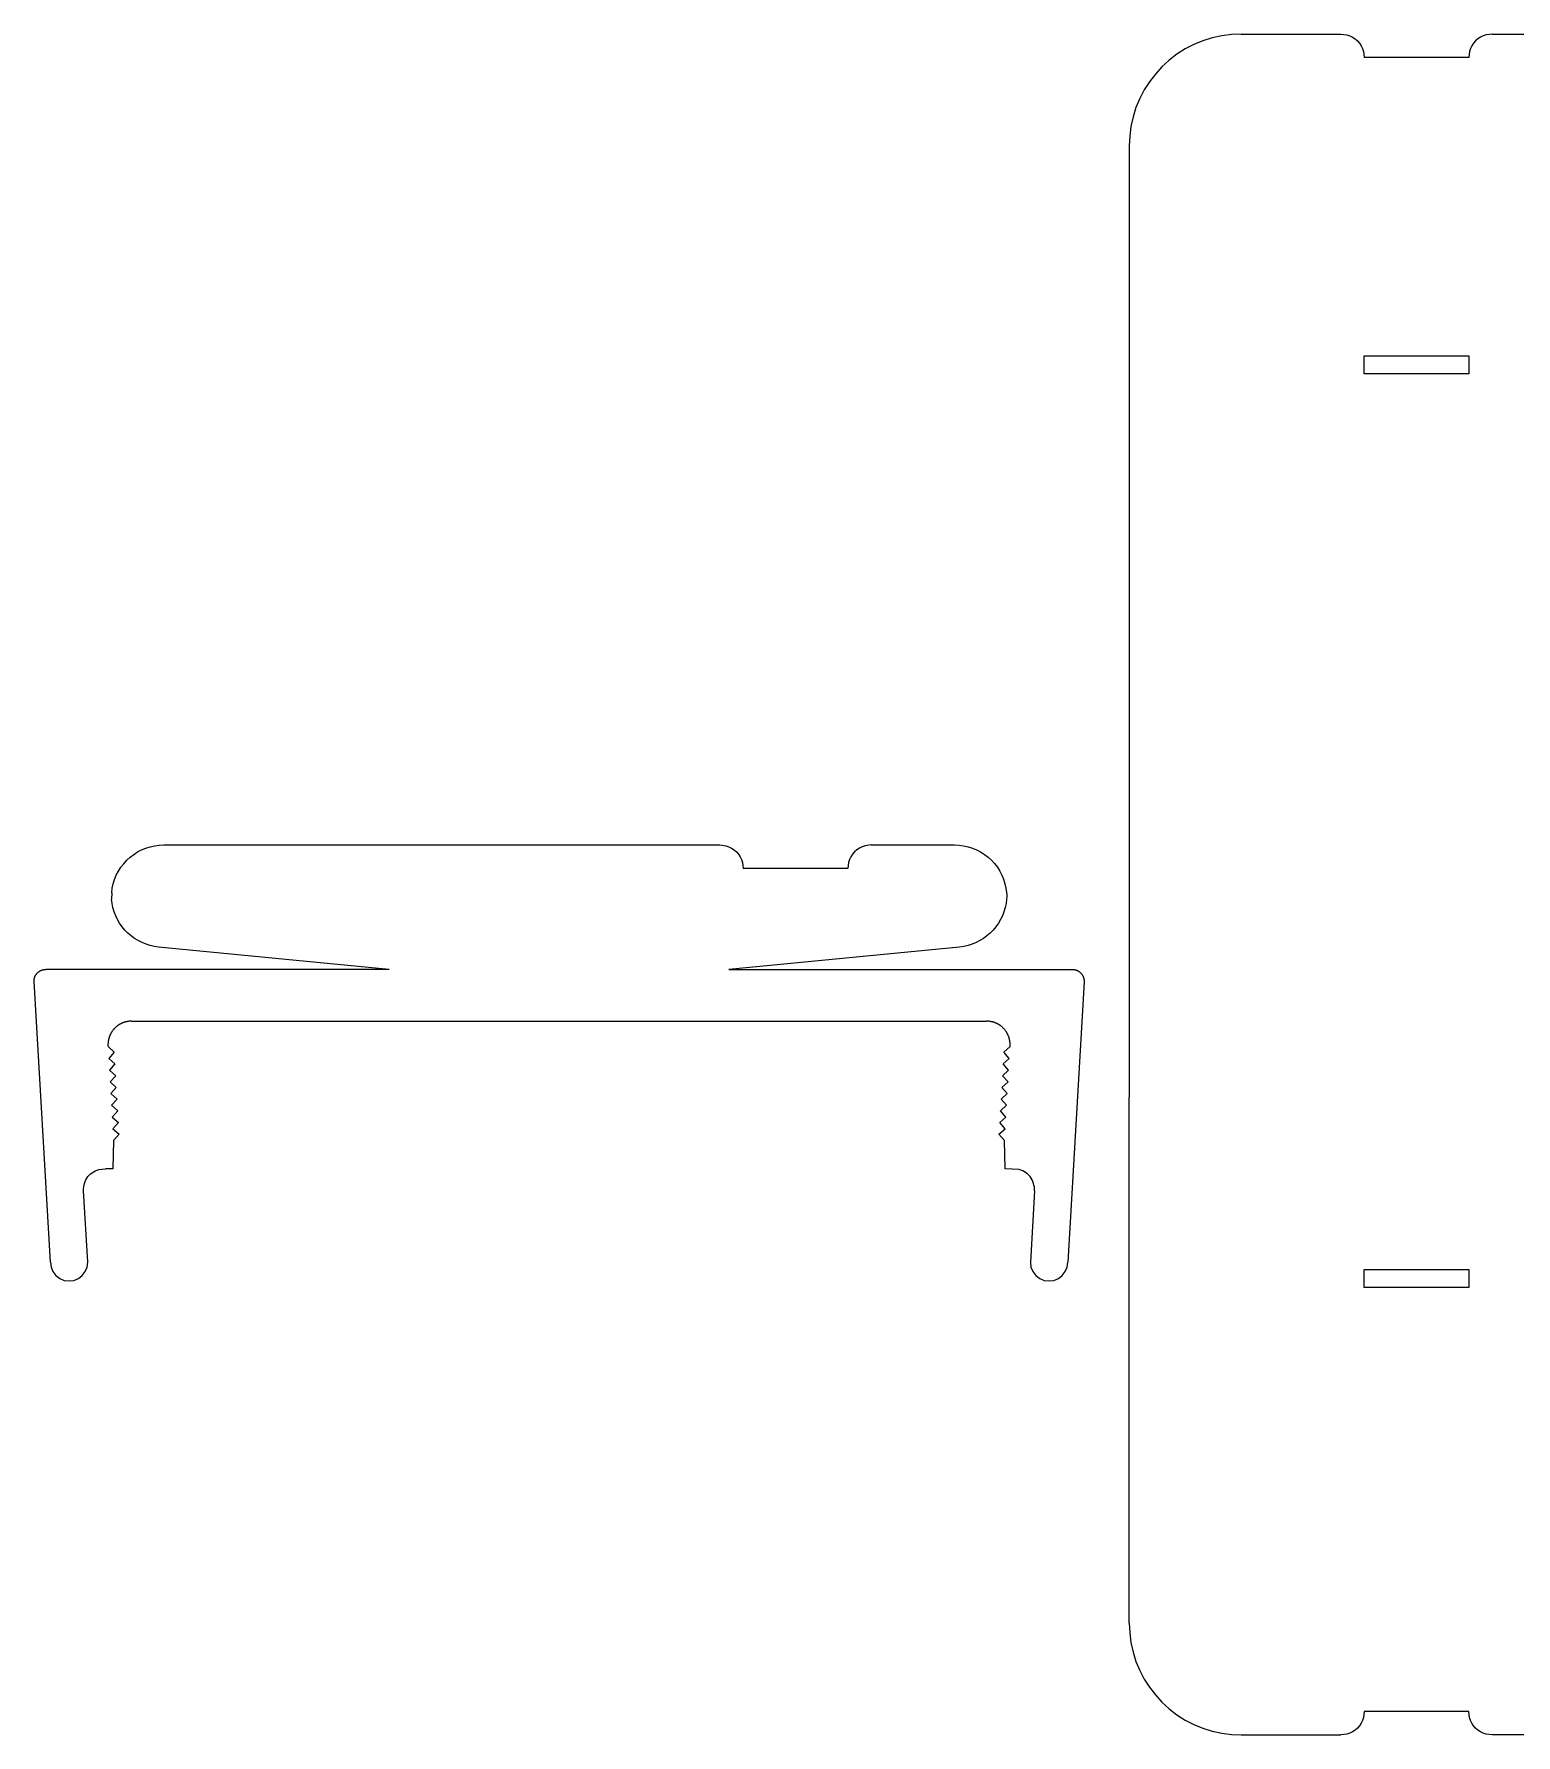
# Model space of a CAD drawing. Extents: x -175 to 175, y -84 to 84.
# Drawn here: x -174.6 to -28.6, y -83.8 to 83.8 of the extents above; entities that cross this region are included whole.
import ezdxf

# ---------------------------------------------------------------- set-up
doc = ezdxf.new("R2010")
doc.units = 0
doc.layers.get('0').update_dxf_attribs({"linetype": 'CONTINUOUS'})

msp = doc.modelspace()

# ---------------------------------------------------------------- linework, layer by layer
for p, q in [((-61.18, 82.34), (-61.99, 81.82)), ((-60.33, 82.78), (-61.18, 82.34)), ((-59.44, 83.15), (-60.33, 82.78)), ((-58.52, 83.44), (-59.44, 83.15)), ((-57.58, 83.65), (-58.52, 83.44)), ((-56.63, 83.77), (-57.58, 83.65)), ((-55.67, 83.81), (-56.63, 83.77)), ((-55.67, 83.81), (-45.85, 83.81)), ((-45.85, 83.81), (-45.26, 83.73)), ((-45.26, 83.73), (-44.97, 83.64)), ((-44.97, 83.64), (-44.7, 83.5)), ((-44.7, 83.5), (-44.45, 83.33)), ((-44.45, 83.33), (-44.22, 83.14)), ((-44.22, 83.14), (-44.02, 82.91)), ((-44.02, 82.91), (-43.85, 82.66)), ((-43.85, 82.66), (-43.72, 82.38)), ((-43.72, 82.38), (-43.62, 82.1)), ((-33.07, 82.38), (-33.17, 82.1)), ((-32.94, 82.66), (-33.07, 82.38)), ((-32.77, 82.91), (-32.94, 82.66)), ((-32.57, 83.14), (-32.77, 82.91)), ((-32.34, 83.33), (-32.57, 83.14)), ((-32.09, 83.5), (-32.34, 83.33)), ((-31.82, 83.64), (-32.09, 83.5)), ((-31.53, 83.73), (-31.82, 83.64)), ((-30.93, 83.81), (-31.53, 83.73)), ((-30.93, 83.81), (32.06, 83.81)), ((-63.47, 80.58), (-64.12, 79.87)), ((-62.76, 81.23), (-63.47, 80.58)), ((-61.99, 81.82), (-62.76, 81.23)), ((-43.62, 82.1), (-43.54, 81.5)), ((-33.25, 81.5), (-43.54, 81.5)), ((-33.17, 82.1), (-33.25, 81.5)), ((-64.7, 79.11), (-65.22, 78.3)), ((-64.12, 79.87), (-64.7, 79.11)), ((-65.66, 77.45), (-66.03, 76.56)), ((-65.22, 78.3), (-65.66, 77.45)), ((-66.32, 75.64), (-66.53, 74.7)), ((-66.03, 76.56), (-66.32, 75.64)), ((-66.53, 74.7), (-66.65, 73.75)), ((-66.65, 73.75), (-66.7, 72.79)), ((-66.7, 72.79), (-66.7, -20.96)), ((-43.54, 52.09), (-33.25, 52.09)), ((-43.54, 50.33), (-43.54, 52.09)), ((-33.25, 52.09), (-33.25, 50.33)), ((-33.25, 50.33), (-43.54, 50.33)), ((-164.4, 3.21), (-164.01, 3.41)), ((-164.01, 3.41), (-163.59, 3.59)), ((-163.59, 3.59), (-163.16, 3.72)), ((-163.16, 3.72), (-162.72, 3.82)), ((-162.72, 3.82), (-162.28, 3.88)), ((-162.28, 3.88), (-161.83, 3.9)), ((-161.83, 3.9), (-107.04, 3.9)), ((-107.04, 3.9), (-106.44, 3.82)), ((-106.44, 3.82), (-106.15, 3.72)), ((-106.15, 3.72), (-105.88, 3.59)), ((-105.88, 3.59), (-105.63, 3.42)), ((-105.63, 3.42), (-105.4, 3.22)), ((-93.52, 3.42), (-93.75, 3.22)), ((-93.27, 3.59), (-93.52, 3.42)), ((-93, 3.72), (-93.27, 3.59)), ((-92.71, 3.82), (-93, 3.72)), ((-92.11, 3.9), (-92.71, 3.82)), ((-92.11, 3.9), (-83.91, 3.9)), ((-83.91, 3.9), (-83.46, 3.88)), ((-83.46, 3.88), (-83.02, 3.82)), ((-83.02, 3.82), (-82.58, 3.72)), ((-82.58, 3.72), (-82.15, 3.59)), ((-82.15, 3.59), (-81.74, 3.42)), ((-81.74, 3.42), (-81.34, 3.21)), ((-166.29, 1.32), (-166.05, 1.7)), ((-166.05, 1.7), (-165.77, 2.05)), ((-165.77, 2.05), (-165.47, 2.39)), ((-165.47, 2.39), (-165.14, 2.69)), ((-165.14, 2.69), (-164.78, 2.96)), ((-164.78, 2.96), (-164.4, 3.21)), ((-105.4, 3.22), (-105.2, 2.99)), ((-105.2, 2.99), (-105.03, 2.74)), ((-105.03, 2.74), (-104.9, 2.47)), ((-104.9, 2.47), (-104.8, 2.18)), ((-104.8, 2.18), (-104.72, 1.58)), ((-94.35, 2.18), (-94.43, 1.58)), ((-94.25, 2.47), (-94.35, 2.18)), ((-94.12, 2.74), (-94.25, 2.47)), ((-93.95, 2.99), (-94.12, 2.74)), ((-93.75, 3.22), (-93.95, 2.99)), ((-81.34, 3.21), (-80.96, 2.97)), ((-80.96, 2.97), (-80.6, 2.69)), ((-80.6, 2.69), (-80.27, 2.39)), ((-80.27, 2.39), (-79.97, 2.06)), ((-79.97, 2.06), (-79.69, 1.7)), ((-79.69, 1.7), (-79.45, 1.33)), ((-166.9, -0.37), (-166.8, 0.07)), ((-166.8, 0.07), (-166.67, 0.5)), ((-166.67, 0.5), (-166.5, 0.92)), ((-166.5, 0.92), (-166.29, 1.32)), ((-94.43, 1.58), (-104.72, 1.58)), ((-79.45, 1.33), (-79.25, 0.93)), ((-79.25, 0.93), (-79.07, 0.51)), ((-79.07, 0.51), (-78.94, 0.08)), ((-78.94, 0.08), (-78.84, -0.35)), ((-166.95, -0.81), (-166.97, -1.45)), ((-166.92, -1.87), (-166.97, -1.45)), ((-166.95, -0.81), (-166.9, -0.37)), ((-78.84, -0.35), (-78.78, -0.8)), ((-78.78, -1.45), (-78.83, -1.87)), ((-78.78, -0.8), (-78.76, -1.03)), ((-78.76, -1.25), (-78.78, -1.45)), ((-78.76, -1.03), (-78.76, -1.25)), ((-166.83, -2.28), (-166.92, -1.87)), ((-166.72, -2.69), (-166.83, -2.28)), ((-166.56, -3.08), (-166.72, -2.69)), ((-166.38, -3.46), (-166.56, -3.08)), ((-79.19, -3.08), (-79.37, -3.46)), ((-79.04, -2.69), (-79.19, -3.08)), ((-78.92, -2.28), (-79.04, -2.69)), ((-78.83, -1.87), (-78.92, -2.28)), ((-166.17, -3.82), (-166.38, -3.46)), ((-165.92, -4.17), (-166.17, -3.82)), ((-165.65, -4.49), (-165.92, -4.17)), ((-165.36, -4.79), (-165.65, -4.49)), ((-165.04, -5.07), (-165.36, -4.79)), ((-80.39, -4.79), (-80.71, -5.07)), ((-80.1, -4.49), (-80.39, -4.79)), ((-79.83, -4.17), (-80.1, -4.49)), ((-79.59, -3.82), (-79.83, -4.17)), ((-79.37, -3.46), (-79.59, -3.82)), ((-164.7, -5.31), (-165.04, -5.07)), ((-164.34, -5.53), (-164.7, -5.31)), ((-163.96, -5.72), (-164.34, -5.53)), ((-163.57, -5.88), (-163.96, -5.72)), ((-163.17, -6.01), (-163.57, -5.88)), ((-162.76, -6.1), (-163.17, -6.01)), ((-162.34, -6.16), (-162.76, -6.1)), ((-139.61, -8.37), (-162.34, -6.16)), ((-83.41, -6.16), (-106.14, -8.37)), ((-82.99, -6.1), (-83.41, -6.16)), ((-82.58, -6.01), (-82.99, -6.1)), ((-82.18, -5.88), (-82.58, -6.01)), ((-81.79, -5.72), (-82.18, -5.88)), ((-81.41, -5.53), (-81.79, -5.72)), ((-81.05, -5.31), (-81.41, -5.53)), ((-80.71, -5.07), (-81.05, -5.31)), ((-173.62, -8.38), (-173.58, -8.38)), ((-173.58, -8.38), (-173.54, -8.37)), ((-173.54, -8.37), (-173.49, -8.37)), ((-173.49, -8.37), (-173.45, -8.37)), ((-139.61, -8.37), (-173.45, -8.37)), ((-106.14, -8.37), (-72.3, -8.37)), ((-72.3, -8.37), (-72.26, -8.37)), ((-72.26, -8.37), (-72.22, -8.37)), ((-72.22, -8.37), (-72.17, -8.38)), ((-72.17, -8.38), (-72.13, -8.38)), ((-174.61, -9.46), (-174.6, -9.42)), ((-174.61, -9.51), (-174.61, -9.46)), ((-174.61, -9.55), (-174.61, -9.51)), ((-172.99, -37.23), (-174.61, -9.55)), ((-174.6, -9.36), (-174.59, -9.33)), ((-174.6, -9.39), (-174.6, -9.36)), ((-174.6, -9.42), (-174.6, -9.39)), ((-174.59, -9.3), (-174.58, -9.27)), ((-174.59, -9.33), (-174.59, -9.3)), ((-174.58, -9.27), (-174.57, -9.24)), ((-174.57, -9.22), (-174.56, -9.19)), ((-174.57, -9.24), (-174.57, -9.22)), ((-174.56, -9.19), (-174.55, -9.16)), ((-174.55, -9.16), (-174.54, -9.13)), ((-174.54, -9.13), (-174.53, -9.1)), ((-174.53, -9.1), (-174.52, -9.07)), ((-174.52, -9.07), (-174.5, -9.05)), ((-174.5, -9.05), (-174.49, -9.02)), ((-174.49, -9.02), (-174.48, -8.99)), ((-174.48, -8.99), (-174.46, -8.97)), ((-174.46, -8.97), (-174.45, -8.94)), ((-174.45, -8.94), (-174.43, -8.92)), ((-174.43, -8.92), (-174.42, -8.89)), ((-174.42, -8.89), (-174.4, -8.87)), ((-174.4, -8.87), (-174.38, -8.83)), ((-174.38, -8.83), (-174.35, -8.8)), ((-174.35, -8.8), (-174.32, -8.76)), ((-174.32, -8.76), (-174.29, -8.73)), ((-174.29, -8.73), (-174.26, -8.7)), ((-174.26, -8.7), (-174.23, -8.67)), ((-174.23, -8.67), (-174.2, -8.64)), ((-174.2, -8.64), (-174.16, -8.61)), ((-174.16, -8.61), (-174.14, -8.6)), ((-174.14, -8.6), (-174.12, -8.58)), ((-174.12, -8.58), (-174.09, -8.56)), ((-174.09, -8.56), (-174.07, -8.55)), ((-174.07, -8.55), (-174.04, -8.53)), ((-174.04, -8.53), (-174.02, -8.52)), ((-174.02, -8.52), (-173.99, -8.5)), ((-173.99, -8.5), (-173.96, -8.49)), ((-173.96, -8.49), (-173.94, -8.48)), ((-173.94, -8.48), (-173.91, -8.46)), ((-173.91, -8.46), (-173.88, -8.45)), ((-173.88, -8.45), (-173.85, -8.44)), ((-173.85, -8.44), (-173.83, -8.43)), ((-173.83, -8.43), (-173.8, -8.42)), ((-173.8, -8.42), (-173.77, -8.41)), ((-173.77, -8.41), (-173.74, -8.41)), ((-173.74, -8.41), (-173.71, -8.4)), ((-173.71, -8.4), (-173.68, -8.39)), ((-173.68, -8.39), (-173.65, -8.39)), ((-173.65, -8.39), (-173.62, -8.38)), ((-71.15, -9.59), (-72.76, -37.23)), ((-72.13, -8.38), (-72.1, -8.39)), ((-72.1, -8.39), (-72.07, -8.39)), ((-72.07, -8.39), (-72.04, -8.4)), ((-72.04, -8.4), (-72.01, -8.41)), ((-72.01, -8.41), (-71.98, -8.41)), ((-71.98, -8.41), (-71.96, -8.42)), ((-71.96, -8.42), (-71.93, -8.43)), ((-71.93, -8.43), (-71.9, -8.44)), ((-71.9, -8.44), (-71.87, -8.45)), ((-71.87, -8.45), (-71.84, -8.46)), ((-71.84, -8.46), (-71.82, -8.48)), ((-71.82, -8.48), (-71.79, -8.49)), ((-71.79, -8.49), (-71.76, -8.5)), ((-71.76, -8.5), (-71.74, -8.52)), ((-71.74, -8.52), (-71.71, -8.53)), ((-71.71, -8.53), (-71.69, -8.55)), ((-71.69, -8.55), (-71.66, -8.56)), ((-71.66, -8.56), (-71.64, -8.58)), ((-71.64, -8.58), (-71.61, -8.6)), ((-71.61, -8.6), (-71.59, -8.61)), ((-71.59, -8.61), (-71.55, -8.64)), ((-71.55, -8.64), (-71.52, -8.67)), ((-71.52, -8.67), (-71.49, -8.7)), ((-71.49, -8.7), (-71.46, -8.73)), ((-71.46, -8.73), (-71.43, -8.76)), ((-71.43, -8.76), (-71.4, -8.8)), ((-71.4, -8.8), (-71.38, -8.83)), ((-71.38, -8.83), (-71.35, -8.87)), ((-71.35, -8.87), (-71.33, -8.89)), ((-71.33, -8.89), (-71.32, -8.92)), ((-71.32, -8.92), (-71.3, -8.94)), ((-71.3, -8.94), (-71.29, -8.97)), ((-71.29, -8.97), (-71.27, -8.99)), ((-71.27, -8.99), (-71.26, -9.02)), ((-71.26, -9.02), (-71.25, -9.05)), ((-71.25, -9.05), (-71.24, -9.07)), ((-71.24, -9.07), (-71.23, -9.1)), ((-71.23, -9.1), (-71.21, -9.13)), ((-71.21, -9.13), (-71.2, -9.16)), ((-71.2, -9.16), (-71.2, -9.19)), ((-71.2, -9.19), (-71.19, -9.22)), ((-71.19, -9.22), (-71.18, -9.24)), ((-71.18, -9.24), (-71.17, -9.27)), ((-71.17, -9.27), (-71.17, -9.3)), ((-71.17, -9.3), (-71.16, -9.33)), ((-71.16, -9.33), (-71.16, -9.36)), ((-71.16, -9.36), (-71.15, -9.39)), ((-71.15, -9.39), (-71.15, -9.42)), ((-71.15, -9.42), (-71.15, -9.46)), ((-71.15, -9.46), (-71.14, -9.51)), ((-71.14, -9.51), (-71.15, -9.55)), ((-71.15, -9.55), (-71.15, -9.59)), ((-167.21, -15.08), (-167.22, -15.11)), ((-167.2, -15.05), (-167.21, -15.08)), ((-167.19, -15.02), (-167.2, -15.05)), ((-167.18, -14.99), (-167.19, -15.02)), ((-167.17, -14.96), (-167.18, -14.99)), ((-167.16, -14.94), (-167.17, -14.96)), ((-167.15, -14.91), (-167.16, -14.94)), ((-167.14, -14.88), (-167.15, -14.91)), ((-167.12, -14.85), (-167.14, -14.88)), ((-167.11, -14.83), (-167.12, -14.85)), ((-167.1, -14.8), (-167.11, -14.83)), ((-167.09, -14.77), (-167.1, -14.8)), ((-167.07, -14.75), (-167.09, -14.77)), ((-167.06, -14.72), (-167.07, -14.75)), ((-167.05, -14.69), (-167.06, -14.72)), ((-167.03, -14.67), (-167.05, -14.69)), ((-167.02, -14.64), (-167.03, -14.67)), ((-167, -14.61), (-167.02, -14.64)), ((-166.99, -14.59), (-167, -14.61)), ((-166.97, -14.56), (-166.99, -14.59)), ((-166.96, -14.54), (-166.97, -14.56)), ((-166.94, -14.51), (-166.96, -14.54)), ((-166.92, -14.49), (-166.94, -14.51)), ((-166.91, -14.47), (-166.92, -14.49)), ((-166.87, -14.42), (-166.91, -14.47)), ((-166.84, -14.37), (-166.87, -14.42)), ((-166.8, -14.33), (-166.84, -14.37)), ((-166.76, -14.28), (-166.8, -14.33)), ((-166.73, -14.24), (-166.76, -14.28)), ((-166.69, -14.19), (-166.73, -14.24)), ((-166.65, -14.15), (-166.69, -14.19)), ((-166.61, -14.11), (-166.65, -14.15)), ((-166.56, -14.07), (-166.61, -14.11)), ((-166.52, -14.03), (-166.56, -14.07)), ((-166.48, -14), (-166.52, -14.03)), ((-166.43, -13.96), (-166.48, -14)), ((-166.41, -13.94), (-166.43, -13.96)), ((-166.38, -13.92), (-166.41, -13.94)), ((-166.36, -13.91), (-166.38, -13.92)), ((-166.34, -13.89), (-166.36, -13.91)), ((-166.31, -13.87), (-166.34, -13.89)), ((-166.29, -13.86), (-166.31, -13.87)), ((-166.26, -13.84), (-166.29, -13.86)), ((-166.24, -13.82), (-166.26, -13.84)), ((-166.21, -13.81), (-166.24, -13.82)), ((-166.19, -13.79), (-166.21, -13.81)), ((-166.16, -13.78), (-166.19, -13.79)), ((-166.13, -13.76), (-166.16, -13.78)), ((-166.11, -13.75), (-166.13, -13.76)), ((-166.08, -13.73), (-166.11, -13.75)), ((-166.06, -13.72), (-166.08, -13.73)), ((-166.03, -13.71), (-166.06, -13.72)), ((-166, -13.69), (-166.03, -13.71)), ((-165.98, -13.68), (-166, -13.69)), ((-165.95, -13.67), (-165.98, -13.68)), ((-165.92, -13.66), (-165.95, -13.67)), ((-165.89, -13.65), (-165.92, -13.66)), ((-165.87, -13.63), (-165.89, -13.65)), ((-165.84, -13.62), (-165.87, -13.63)), ((-165.81, -13.61), (-165.84, -13.62)), ((-165.78, -13.6), (-165.81, -13.61)), ((-165.75, -13.59), (-165.78, -13.6)), ((-165.73, -13.58), (-165.75, -13.59)), ((-165.7, -13.57), (-165.73, -13.58)), ((-165.67, -13.57), (-165.7, -13.57)), ((-165.64, -13.56), (-165.67, -13.57)), ((-165.61, -13.55), (-165.64, -13.56)), ((-165.58, -13.54), (-165.61, -13.55)), ((-165.55, -13.53), (-165.58, -13.54)), ((-165.52, -13.53), (-165.55, -13.53)), ((-165.5, -13.52), (-165.52, -13.53)), ((-165.47, -13.52), (-165.5, -13.52)), ((-165.44, -13.51), (-165.47, -13.52)), ((-165.41, -13.5), (-165.44, -13.51)), ((-165.38, -13.5), (-165.41, -13.5)), ((-165.35, -13.49), (-165.38, -13.5)), ((-165.29, -13.49), (-165.35, -13.49)), ((-165.23, -13.48), (-165.29, -13.49)), ((-165.18, -13.47), (-165.23, -13.48)), ((-165.12, -13.47), (-165.18, -13.47)), ((-165.06, -13.47), (-165.12, -13.47)), ((-165, -13.47), (-165.06, -13.47)), ((-165, -13.47), (-80.75, -13.47)), ((-80.69, -13.47), (-80.75, -13.47)), ((-80.63, -13.47), (-80.69, -13.47)), ((-80.58, -13.47), (-80.63, -13.47)), ((-80.52, -13.48), (-80.58, -13.47)), ((-80.46, -13.49), (-80.52, -13.48)), ((-80.4, -13.49), (-80.46, -13.49)), ((-80.37, -13.5), (-80.4, -13.49)), ((-80.34, -13.5), (-80.37, -13.5)), ((-80.32, -13.51), (-80.34, -13.5)), ((-80.29, -13.52), (-80.32, -13.51)), ((-80.26, -13.52), (-80.29, -13.52)), ((-80.23, -13.53), (-80.26, -13.52)), ((-80.2, -13.53), (-80.23, -13.53)), ((-80.17, -13.54), (-80.2, -13.53)), ((-80.14, -13.55), (-80.17, -13.54)), ((-80.11, -13.56), (-80.14, -13.55)), ((-80.08, -13.57), (-80.11, -13.56)), ((-80.06, -13.57), (-80.08, -13.57)), ((-80.03, -13.58), (-80.06, -13.57)), ((-80, -13.59), (-80.03, -13.58)), ((-79.97, -13.6), (-80, -13.59)), ((-79.94, -13.61), (-79.97, -13.6)), ((-79.92, -13.62), (-79.94, -13.61)), ((-79.89, -13.63), (-79.92, -13.62)), ((-79.86, -13.65), (-79.89, -13.63)), ((-79.83, -13.66), (-79.86, -13.65)), ((-79.81, -13.67), (-79.83, -13.66)), ((-79.78, -13.68), (-79.81, -13.67)), ((-79.75, -13.69), (-79.78, -13.68)), ((-79.72, -13.71), (-79.75, -13.69)), ((-79.7, -13.72), (-79.72, -13.71)), ((-79.67, -13.73), (-79.7, -13.72)), ((-79.64, -13.75), (-79.67, -13.73)), ((-79.62, -13.76), (-79.64, -13.75)), ((-79.59, -13.78), (-79.62, -13.76)), ((-79.57, -13.79), (-79.59, -13.78)), ((-79.54, -13.81), (-79.57, -13.79)), ((-79.52, -13.82), (-79.54, -13.81)), ((-79.49, -13.84), (-79.52, -13.82)), ((-79.47, -13.86), (-79.49, -13.84)), ((-79.44, -13.87), (-79.47, -13.86)), ((-79.42, -13.89), (-79.44, -13.87)), ((-79.39, -13.91), (-79.42, -13.89)), ((-79.37, -13.92), (-79.39, -13.91)), ((-79.35, -13.94), (-79.37, -13.92)), ((-79.32, -13.96), (-79.35, -13.94)), ((-79.28, -14), (-79.32, -13.96)), ((-79.23, -14.03), (-79.28, -14)), ((-79.19, -14.07), (-79.23, -14.03)), ((-79.15, -14.11), (-79.19, -14.07)), ((-79.11, -14.15), (-79.15, -14.11)), ((-79.07, -14.19), (-79.11, -14.15)), ((-79.03, -14.24), (-79.07, -14.19)), ((-78.99, -14.28), (-79.03, -14.24)), ((-78.95, -14.33), (-78.99, -14.28)), ((-78.92, -14.37), (-78.95, -14.33)), ((-78.88, -14.42), (-78.92, -14.37)), ((-78.85, -14.47), (-78.88, -14.42)), ((-78.83, -14.49), (-78.85, -14.47)), ((-78.81, -14.51), (-78.83, -14.49)), ((-78.8, -14.54), (-78.81, -14.51)), ((-78.78, -14.56), (-78.8, -14.54)), ((-78.77, -14.59), (-78.78, -14.56)), ((-78.75, -14.61), (-78.77, -14.59)), ((-78.74, -14.64), (-78.75, -14.61)), ((-78.72, -14.67), (-78.74, -14.64)), ((-78.71, -14.69), (-78.72, -14.67)), ((-78.69, -14.72), (-78.71, -14.69)), ((-78.68, -14.75), (-78.69, -14.72)), ((-78.67, -14.77), (-78.68, -14.75)), ((-78.65, -14.8), (-78.67, -14.77)), ((-78.64, -14.83), (-78.65, -14.8)), ((-78.63, -14.85), (-78.64, -14.83)), ((-78.62, -14.88), (-78.63, -14.85)), ((-78.61, -14.91), (-78.62, -14.88)), ((-78.59, -14.94), (-78.61, -14.91)), ((-78.58, -14.96), (-78.59, -14.94)), ((-78.57, -14.99), (-78.58, -14.96)), ((-78.56, -15.02), (-78.57, -14.99)), ((-78.55, -15.05), (-78.56, -15.02)), ((-78.54, -15.08), (-78.55, -15.05)), ((-78.54, -15.11), (-78.54, -15.08)), ((-167.31, -15.63), (-167.32, -15.69)), ((-167.32, -15.69), (-167.32, -15.75)), ((-167.32, -15.75), (-167.32, -15.8)), ((-167.32, -15.8), (-167.32, -15.86)), ((-167.32, -15.86), (-167.31, -15.92)), ((-167.3, -15.51), (-167.31, -15.54)), ((-167.31, -15.54), (-167.31, -15.57)), ((-167.31, -15.57), (-167.31, -15.63)), ((-167.31, -15.92), (-167.31, -15.98)), ((-167.31, -15.98), (-166.7, -16.53)), ((-167.29, -15.42), (-167.3, -15.45)), ((-167.3, -15.45), (-167.3, -15.48)), ((-167.3, -15.48), (-167.3, -15.51)), ((-167.28, -15.37), (-167.29, -15.4)), ((-167.29, -15.4), (-167.29, -15.42)), ((-167.27, -15.31), (-167.28, -15.34)), ((-167.28, -15.34), (-167.28, -15.37)), ((-167.26, -15.28), (-167.27, -15.31)), ((-167.25, -15.22), (-167.26, -15.25)), ((-167.26, -15.25), (-167.26, -15.28)), ((-167.24, -15.19), (-167.25, -15.22)), ((-167.23, -15.16), (-167.24, -15.19)), ((-166.7, -16.53), (-167.24, -17.14)), ((-167.22, -15.11), (-167.23, -15.13)), ((-167.23, -15.13), (-167.23, -15.16)), ((-79.05, -16.53), (-78.44, -15.98)), ((-78.51, -17.14), (-79.05, -16.53)), ((-78.53, -15.13), (-78.54, -15.11)), ((-78.52, -15.16), (-78.53, -15.13)), ((-78.51, -15.19), (-78.52, -15.16)), ((-78.5, -15.22), (-78.51, -15.19)), ((-78.5, -15.25), (-78.5, -15.22)), ((-78.49, -15.28), (-78.5, -15.25)), ((-78.48, -15.31), (-78.49, -15.28)), ((-78.48, -15.34), (-78.48, -15.31)), ((-78.47, -15.37), (-78.48, -15.34)), ((-78.47, -15.4), (-78.47, -15.37)), ((-78.46, -15.42), (-78.47, -15.4)), ((-78.46, -15.45), (-78.46, -15.42)), ((-78.45, -15.48), (-78.46, -15.45)), ((-78.45, -15.51), (-78.45, -15.48)), ((-78.45, -15.54), (-78.45, -15.51)), ((-78.44, -15.57), (-78.45, -15.54)), ((-78.44, -15.63), (-78.44, -15.57)), ((-78.44, -15.69), (-78.44, -15.63)), ((-78.43, -15.75), (-78.44, -15.69)), ((-78.44, -15.86), (-78.43, -15.8)), ((-78.44, -15.92), (-78.44, -15.86)), ((-78.44, -15.98), (-78.44, -15.92)), ((-78.43, -15.8), (-78.43, -15.75)), ((-167.24, -17.14), (-166.63, -17.68)), ((-166.63, -17.68), (-167.18, -18.3)), ((-167.18, -18.3), (-166.56, -18.84)), ((-79.19, -18.84), (-78.58, -18.3)), ((-79.12, -17.68), (-78.51, -17.14)), ((-78.58, -18.3), (-79.12, -17.68)), ((-166.56, -18.84), (-167.11, -19.45)), ((-167.11, -19.45), (-166.5, -20)), ((-166.5, -20), (-167.04, -20.61)), ((-79.26, -20), (-78.64, -19.45)), ((-78.71, -20.61), (-79.26, -20)), ((-78.64, -19.45), (-79.19, -18.84)), ((-167.04, -20.61), (-166.43, -21.15)), ((-166.43, -21.15), (-166.97, -21.76)), ((-166.97, -21.76), (-166.36, -22.31)), ((-79.39, -22.31), (-78.78, -21.76)), ((-79.32, -21.15), (-78.71, -20.61)), ((-78.78, -21.76), (-79.32, -21.15)), ((-66.7, -67.27), (-66.7, -20.96)), ((-166.36, -22.31), (-166.91, -22.92)), ((-166.91, -22.92), (-166.29, -23.46)), ((-166.29, -23.46), (-166.84, -24.08)), ((-79.46, -23.46), (-78.85, -22.92)), ((-78.91, -24.08), (-79.46, -23.46)), ((-78.85, -22.92), (-79.39, -22.31)), ((-166.84, -24.08), (-166.23, -24.62)), ((-166.23, -24.62), (-166.77, -25.23)), ((-79.53, -24.62), (-78.91, -24.08)), ((-78.98, -25.23), (-79.53, -24.62)), ((-166.77, -25.23), (-166.83, -28.01)), ((-78.92, -28.01), (-78.98, -25.23)), ((-169.03, -28.52), (-168.88, -28.41)), ((-168.88, -28.41), (-168.73, -28.3)), ((-168.73, -28.3), (-168.57, -28.21)), ((-168.57, -28.21), (-168.4, -28.14)), ((-168.4, -28.14), (-168.22, -28.08)), ((-168.22, -28.08), (-167.56, -28.01)), ((-166.83, -28.01), (-167.56, -28.01)), ((-77.53, -28.08), (-78.92, -28.01)), ((-77.36, -28.14), (-77.53, -28.08)), ((-77.19, -28.21), (-77.36, -28.14)), ((-77.02, -28.3), (-77.19, -28.21)), ((-76.87, -28.41), (-77.02, -28.3)), ((-76.72, -28.52), (-76.87, -28.41)), ((-169.72, -30), (-169.71, -29.81)), ((-169.72, -30.19), (-169.72, -30)), ((-169.71, -29.81), (-169.68, -29.63)), ((-169.68, -29.63), (-169.63, -29.45)), ((-169.63, -29.45), (-169.57, -29.27)), ((-169.57, -29.27), (-169.49, -29.11)), ((-169.49, -29.11), (-169.39, -28.95)), ((-169.39, -28.95), (-169.29, -28.79)), ((-169.29, -28.79), (-169.16, -28.65)), ((-169.16, -28.65), (-169.03, -28.52)), ((-76.59, -28.65), (-76.72, -28.52)), ((-76.47, -28.79), (-76.59, -28.65)), ((-76.36, -28.95), (-76.47, -28.79)), ((-76.27, -29.11), (-76.36, -28.95)), ((-76.19, -29.27), (-76.27, -29.11)), ((-76.12, -29.45), (-76.19, -29.27)), ((-76.08, -29.63), (-76.12, -29.45)), ((-76.04, -29.81), (-76.08, -29.63)), ((-76.03, -30), (-76.04, -29.81)), ((-76.03, -30.19), (-76.03, -30)), ((-169.31, -37.23), (-169.72, -30.19)), ((-76.03, -30.19), (-76.44, -37.23)), ((-172.99, -37.23), (-172.93, -37.71)), ((-172.93, -37.71), (-172.75, -38.15)), ((-172.75, -38.15), (-172.45, -38.53)), ((-172.45, -38.53), (-172.07, -38.83)), ((-170.23, -38.83), (-169.85, -38.53)), ((-169.85, -38.53), (-169.56, -38.15)), ((-169.56, -38.15), (-169.37, -37.71)), ((-169.37, -37.71), (-169.31, -37.23)), ((-76.44, -37.23), (-76.38, -37.71)), ((-76.38, -37.71), (-76.2, -38.15)), ((-76.2, -38.15), (-75.9, -38.53)), ((-75.9, -38.53), (-75.52, -38.83)), ((-73.68, -38.83), (-73.3, -38.53)), ((-73.3, -38.53), (-73.01, -38.15)), ((-73.01, -38.15), (-72.82, -37.71)), ((-72.82, -37.71), (-72.76, -37.23)), ((-43.54, -39.7), (-43.54, -37.94)), ((-43.54, -37.94), (-33.25, -37.94)), ((-33.25, -37.94), (-33.25, -39.7)), ((-172.07, -38.83), (-171.63, -39.01)), ((-171.63, -39.01), (-171.15, -39.07)), ((-171.15, -39.07), (-170.67, -39.01)), ((-170.67, -39.01), (-170.23, -38.83)), ((-75.52, -38.83), (-75.08, -39.01)), ((-75.08, -39.01), (-74.6, -39.07)), ((-74.6, -39.07), (-74.13, -39.01)), ((-74.13, -39.01), (-73.68, -38.83)), ((-33.25, -39.7), (-43.54, -39.7)), ((-66.7, -72.79), (-66.7, -67.27)), ((-66.7, -72.79), (-66.65, -73.75)), ((-66.65, -73.75), (-66.53, -74.7)), ((-66.53, -74.7), (-66.32, -75.64)), ((-66.32, -75.64), (-66.03, -76.56)), ((-66.03, -76.56), (-65.66, -77.45)), ((-65.66, -77.45), (-65.22, -78.3)), ((-65.22, -78.3), (-64.7, -79.11)), ((-64.7, -79.11), (-64.12, -79.87)), ((-64.12, -79.87), (-63.47, -80.58)), ((-63.47, -80.58), (-62.76, -81.23)), ((-62.76, -81.23), (-61.99, -81.82)), ((-61.99, -81.82), (-61.18, -82.34)), ((-43.62, -82.1), (-43.72, -82.38)), ((-43.54, -81.5), (-43.62, -82.1)), ((-33.25, -81.5), (-43.54, -81.5)), ((-33.17, -82.1), (-33.25, -81.5)), ((-33.07, -82.38), (-33.17, -82.1)), ((-61.18, -82.34), (-60.33, -82.78)), ((-60.33, -82.78), (-59.44, -83.15)), ((-59.44, -83.15), (-58.52, -83.44)), ((-58.52, -83.44), (-57.58, -83.65)), ((-57.58, -83.65), (-56.63, -83.77)), ((-56.63, -83.77), (-55.67, -83.81)), ((-55.67, -83.81), (-45.85, -83.81)), ((-45.26, -83.73), (-45.85, -83.81)), ((-44.97, -83.64), (-45.26, -83.73)), ((-44.7, -83.5), (-44.97, -83.64)), ((-44.45, -83.33), (-44.7, -83.5)), ((-44.22, -83.14), (-44.45, -83.33)), ((-44.02, -82.91), (-44.22, -83.14)), ((-43.85, -82.66), (-44.02, -82.91)), ((-43.72, -82.38), (-43.85, -82.66)), ((-32.94, -82.66), (-33.07, -82.38)), ((-32.77, -82.91), (-32.94, -82.66)), ((-32.57, -83.14), (-32.77, -82.91)), ((-32.34, -83.33), (-32.57, -83.14)), ((-32.09, -83.5), (-32.34, -83.33)), ((-31.82, -83.64), (-32.09, -83.5)), ((-31.53, -83.73), (-31.82, -83.64)), ((-30.93, -83.81), (-31.53, -83.73)), ((34.15, -83.81), (-30.93, -83.81))]:
    msp.add_line(p, q)

doc.saveas('drawing.dxf')
